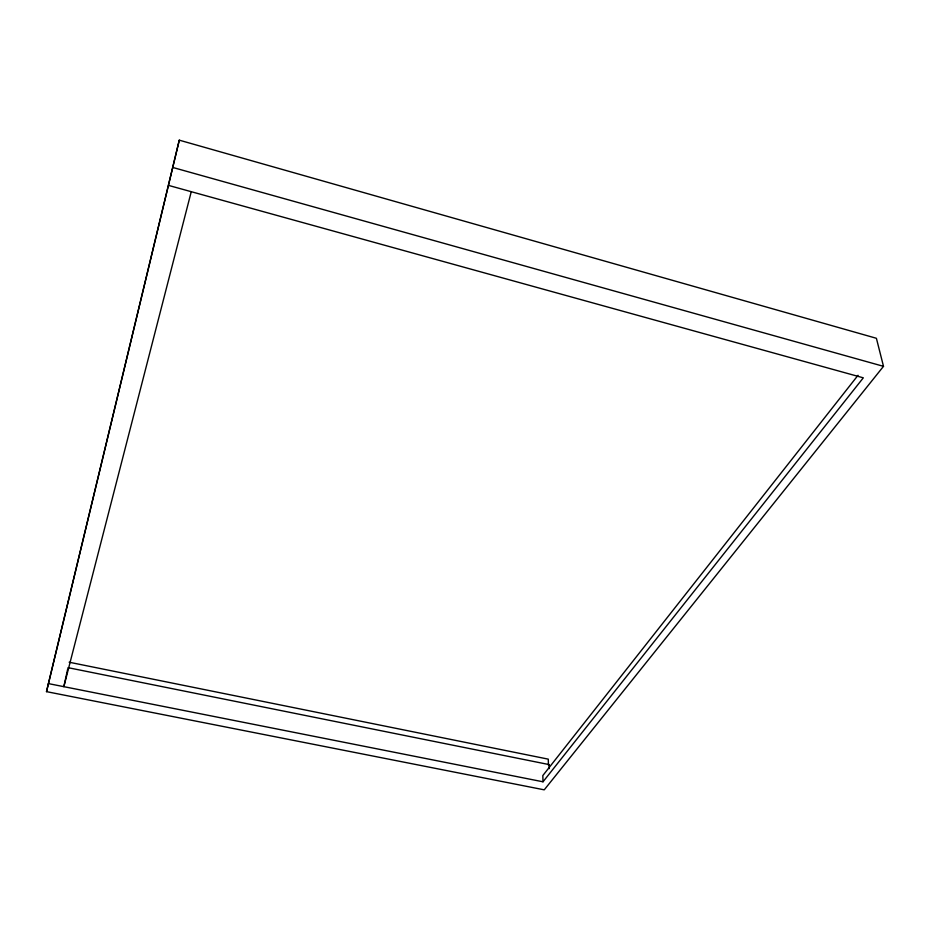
<?xml version="1.0" encoding="UTF-8"?>
<svg xmlns="http://www.w3.org/2000/svg" width="930" height="930" viewBox="0 0 930 930"><rect width="100%" height="100%" fill="white"/><g stroke="black" fill="none" stroke-linecap="round" stroke-linejoin="round"><path stroke-width="1.4" d="M67.704 669.007L63.845 686.665L191.255 191.696M46.5 691.641L179.281 140.163L876.397 338.288L883.5 366.339L544.248 789.837L46.5 691.641L179.281 140.163M67.995 667.659L549.002 764.565L548.468 765.25L548.258 759.147L69.145 662.218M858.03 375.29L542.818 775.573L543.015 781.793L48.441 683.608M543.015 781.793L863.319 377.824L168.888 185.5M173.224 167.586L883.5 366.339M549.002 764.565L549.142 768.668"/></g></svg>
